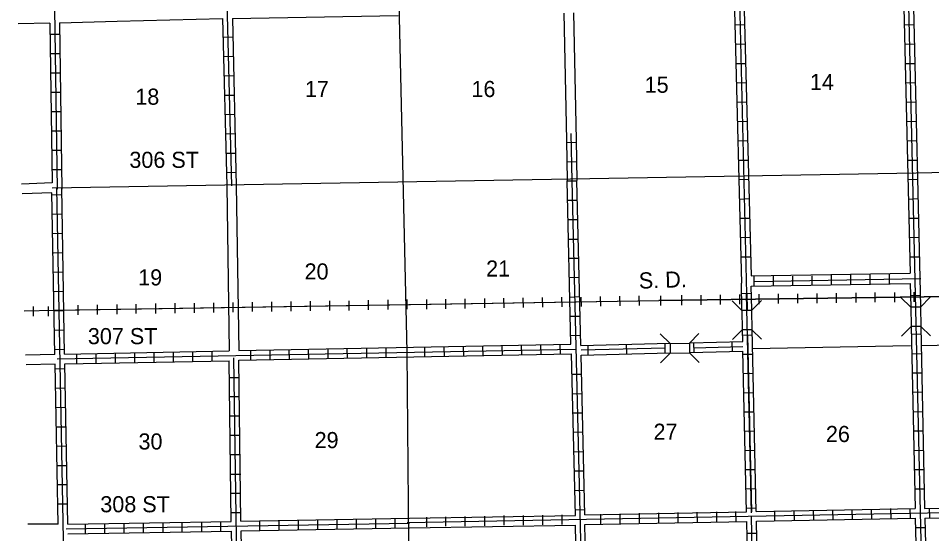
# Model space of a CAD drawing. Extents: x 1886803 to 2225102, y 15438879 to 15895946.
# Drawn here: x 2004463 to 2032781, y 15594308 to 15610302 of the extents above; entities that cross this region are included whole.
import ezdxf

# ---------------------------------------------------------------- set-up
doc = ezdxf.new("R2010")
doc.units = 0
for name, color, linetype in [('L10', 7, 'Continuous'), ('L11', 7, 'Continuous'), ('L13', 7, 'Continuous'), ('L14', 7, 'Continuous'), ('L15', 7, 'Continuous'), ('L18', 7, 'Continuous'), ('L30', 7, 'Continuous'), ('L4', 7, 'Continuous'), ('L53', 7, 'Continuous'), ('L8', 7, 'Continuous'), ('L9', 7, 'Continuous')]:
    doc.layers.add(name, color=color, linetype=linetype)

msp = doc.modelspace()

# ---------------------------------------------------------------- linework, layer by layer
at = {"layer": 'L10'}
for points in [[(2021379, 15610455), (2021455, 15606522)], [(2021680, 15610465), (2021756, 15606528)], [(2005740, 15610164), (2007524, 15610211)], [(2010925, 15605106), (2010999, 15599979)], [(2011221, 15605111), (2011300, 15599990)]]:
    msp.add_lwpolyline(points, dxfattribs=at)
at = {"layer": 'L11'}
msp.add_lwpolyline([(2007524, 15610211), (2010798, 15610296)], dxfattribs=at)
at = {"layer": 'L13'}
for points in [[(2027224, 15600053), (2032124, 15600153)], [(2032456, 15600153), (2037388, 15600254)]]:
    msp.add_lwpolyline(points, dxfattribs=at)
at = {"layer": 'L15'}
for p, q in [((2031622, 15601796), (2031622, 15601495)), ((2032224, 15601806), (2032224, 15601505)), ((2012921, 15601215), (2012921, 15601516)), ((2013523, 15601220), (2013523, 15601521)), ((2014125, 15601231), (2014125, 15601532)), ((2014721, 15601236), (2014721, 15601537)), ((2015323, 15601257), (2015323, 15601553)), ((2015925, 15601262), (2015925, 15601563)), ((2016522, 15601273), (2016522, 15601574)), ((2017124, 15601278), (2017124, 15601579)), ((2017720, 15601289), (2017720, 15601590)), ((2018322, 15601299), (2018322, 15601595)), ((2018924, 15601315), (2018924, 15601611)), ((2019521, 15601320), (2019515, 15601621)), ((2020123, 15601331), (2020112, 15601632)), ((2020724, 15601336), (2020714, 15601637)), ((2021321, 15601347), (2021316, 15601648)), ((2021923, 15601357), (2021912, 15601653)), ((2022525, 15601373), (2022514, 15601674)), ((2023122, 15601378), (2023116, 15601679)), ((2023723, 15601389), (2023713, 15601690)), ((2024373, 15601690), (2024373, 15601389)), ((2025022, 15601706), (2025022, 15601405)), ((2025624, 15601711), (2025624, 15601415)), ((2026221, 15601722), (2026221, 15601421)), ((2026823, 15601732), (2026823, 15601431)), ((2027425, 15601737), (2027425, 15601436)), ((2028021, 15601748), (2028021, 15601447)), ((2028623, 15601753), (2028623, 15601458)), ((2029220, 15601764), (2029220, 15601463)), ((2029822, 15601769), (2029822, 15601473)), ((2030424, 15601780), (2030424, 15601479)), ((2031020, 15601790), (2031020, 15601489)), ((2006321, 15601104), (2006321, 15601405)), ((2006923, 15601114), (2006923, 15601415)), ((2007525, 15601120), (2007525, 15601421)), ((2008121, 15601141), (2008121, 15601436)), ((2008723, 15601146), (2008723, 15601447)), ((2009325, 15601157), (2009325, 15601458)), ((2009922, 15601162), (2009922, 15601463)), ((2010524, 15601172), (2010524, 15601473)), ((2011120, 15601178), (2011120, 15601479)), ((2011722, 15601199), (2011722, 15601495)), ((2012324, 15601204), (2012324, 15601505))]:
    msp.add_line(p, q, dxfattribs=at)
for points in [[(2024320, 15601547), (2043021, 15601806)], [(2043021, 15601806), (2024320, 15601547)], [(2005587, 15601246), (2024320, 15601547)], [(2005724, 15601246), (2024320, 15601547)]]:
    msp.add_lwpolyline(points, dxfattribs=at)
at = {"layer": 'L18'}
for p, q in [((2026897, 15601236), (2026596, 15601537)), ((2027198, 15601236), (2027499, 15601547)), ((2032129, 15601336), (2031828, 15601637)), ((2032430, 15601336), (2032731, 15601648)), ((2027198, 15601236), (2026897, 15601236)), ((2026897, 15601236), (2026907, 15600639)), ((2027198, 15601236), (2027208, 15600639)), ((2032430, 15601336), (2032129, 15601336)), ((2032129, 15601336), (2032140, 15600740)), ((2032430, 15601336), (2032440, 15600740)), ((2032140, 15600740), (2031839, 15600439)), ((2032440, 15600740), (2032140, 15600740)), ((2032440, 15600740), (2032741, 15600449)), ((2024674, 15600212), (2024362, 15600512)), ((2025270, 15600222), (2025566, 15600523)), ((2026907, 15600639), (2026606, 15600338)), ((2027208, 15600639), (2026907, 15600639)), ((2027208, 15600639), (2027504, 15600349)), ((2024674, 15600212), (2025270, 15600222)), ((2024674, 15600212), (2024674, 15599916)), ((2025270, 15600222), (2025270, 15599921)), ((2024674, 15599916), (2024373, 15599615)), ((2024674, 15599916), (2025270, 15599921)), ((2025270, 15599921), (2025571, 15599620))]:
    msp.add_line(p, q, dxfattribs=at)
at = {"layer": 'L4'}
for points in [[(2016147, 15615756), (2016506, 15599948)], [(2032303, 15605507), (2058803, 15606072)], [(2005513, 15605038), (2032303, 15605507)], [(2016506, 15599948), (2016606, 15589345)]]:
    msp.add_lwpolyline(points, dxfattribs=at)
at = {"layer": 'L53'}
for p, q in [((2004938, 15601062), (2004938, 15601363)), ((2005397, 15601056), (2005397, 15601357))]:
    msp.add_line(p, q, dxfattribs=at)
for points in [[(2005439, 15610149), (2004463, 15610127)], [(2005513, 15605191), (2004563, 15605154)], [(2005508, 15604890), (2004584, 15604853)], [(2005587, 15601231), (2004647, 15601215)], [(2005598, 15599874), (2004690, 15599847)], [(2005608, 15599573), (2004705, 15599546)], [(2005698, 15594604), (2004758, 15594604)]]:
    msp.add_lwpolyline(points, dxfattribs=at)
at = {"layer": 'L8'}
for p, q in [((2026691, 15610096), (2026992, 15610106)), ((2031928, 15610096), (2032229, 15610106)), ((2005746, 15609795), (2005450, 15609795)), ((2010804, 15609716), (2011105, 15609721)), ((2026707, 15609499), (2027008, 15609504)), ((2031939, 15609499), (2032240, 15609504)), ((2005756, 15609198), (2005455, 15609198)), ((2010825, 15609114), (2011120, 15609124)), ((2026722, 15608897), (2027023, 15608902)), ((2031955, 15608897), (2032256, 15608902)), ((2005767, 15608596), (2005466, 15608596)), ((2010841, 15608512), (2011142, 15608522)), ((2026733, 15608295), (2027029, 15608306)), ((2031965, 15608295), (2032266, 15608306)), ((2005772, 15607994), (2005471, 15607994)), ((2010856, 15607915), (2011157, 15607920)), ((2026749, 15607699), (2027050, 15607704)), ((2031981, 15607699), (2032282, 15607704)), ((2005782, 15607398), (2005482, 15607398)), ((2010867, 15607313), (2011163, 15607324)), ((2026765, 15607097), (2027066, 15607107)), ((2031997, 15607097), (2032298, 15607107)), ((2005788, 15606796), (2005492, 15606796)), ((2010883, 15606711), (2011184, 15606722)), ((2021457, 15606447), (2021756, 15606453)), ((2026770, 15606495), (2027071, 15606505)), ((2032008, 15606495), (2032303, 15606505)), ((2005798, 15606199), (2005497, 15606199)), ((2010899, 15606115), (2011200, 15606120)), ((2021469, 15605850), (2021767, 15605856)), ((2026791, 15605898), (2027087, 15605903)), ((2032023, 15605898), (2032324, 15605903)), ((2005809, 15605597), (2005508, 15605597)), ((2010915, 15605513), (2011215, 15605523)), ((2021480, 15605254), (2021779, 15605260)), ((2026807, 15605296), (2027108, 15605307)), ((2032039, 15605296), (2032340, 15605307)), ((2005809, 15604821), (2005513, 15604816)), ((2021495, 15604657), (2021796, 15604657)), ((2026823, 15604694), (2027124, 15604705)), ((2032050, 15604694), (2032345, 15604705)), ((2005825, 15604219), (2005524, 15604214)), ((2026833, 15604098), (2027129, 15604103)), ((2032066, 15604098), (2032367, 15604103)), ((2021506, 15604055), (2021807, 15604055)), ((2005830, 15603622), (2005529, 15603612)), ((2026849, 15603496), (2027150, 15603506)), ((2032081, 15603496), (2032382, 15603506)), ((2021522, 15603453), (2021823, 15603453)), ((2005846, 15603021), (2005550, 15603015)), ((2021538, 15602857), (2021839, 15602862)), ((2026865, 15602899), (2027166, 15602904)), ((2032087, 15602899), (2032388, 15602904)), ((2005856, 15602424), (2005555, 15602413)), ((2021553, 15602255), (2021854, 15602265)), ((2027272, 15601991), (2027272, 15602287)), ((2027873, 15601996), (2027873, 15602297)), ((2028470, 15602007), (2028470, 15602302)), ((2029072, 15602012), (2029072, 15602313)), ((2029674, 15602028), (2029674, 15602329)), ((2030270, 15602038), (2030270, 15602339)), ((2030872, 15602049), (2030872, 15602345)), ((2031474, 15602054), (2031474, 15602355)), ((2005867, 15601822), (2005566, 15601811)), ((2021564, 15601653), (2021865, 15601664)), ((2027193, 15601764), (2026895, 15601755)), ((2032124, 15601695), (2032425, 15601706)), ((2005883, 15601220), (2005582, 15601215)), ((2021580, 15601056), (2021881, 15601062)), ((2005888, 15600623), (2005587, 15600613)), ((2021596, 15600454), (2021897, 15600465)), ((2027217, 15600470), (2026918, 15600463)), ((2032145, 15600497), (2032446, 15600507)), ((2017071, 15599794), (2017066, 15600095)), ((2017673, 15599816), (2017662, 15600111)), ((2018275, 15599821), (2018264, 15600122)), ((2018871, 15599831), (2018866, 15600132)), ((2019473, 15599847), (2019463, 15600148)), ((2020075, 15599852), (2020064, 15600153)), ((2020672, 15599874), (2020666, 15600169)), ((2021274, 15599879), (2021263, 15600180)), ((2005899, 15600021), (2005598, 15600011)), ((2006274, 15599588), (2006274, 15599889)), ((2006875, 15599604), (2006875, 15599905)), ((2007472, 15599615), (2007472, 15599916)), ((2008074, 15599631), (2008074, 15599932)), ((2008671, 15599636), (2008671, 15599937)), ((2009272, 15599647), (2009272, 15599948)), ((2009874, 15599662), (2009874, 15599963)), ((2010471, 15599673), (2010471, 15599974)), ((2011675, 15599694), (2011675, 15599995)), ((2012271, 15599705), (2012271, 15600006)), ((2012873, 15599720), (2012863, 15600021)), ((2013475, 15599731), (2013465, 15600032)), ((2014072, 15599736), (2014067, 15600037)), ((2014674, 15599757), (2014663, 15600053)), ((2015270, 15599763), (2015265, 15600064)), ((2015872, 15599773), (2015867, 15600074)), ((2027230, 15599873), (2026932, 15599867)), ((2032166, 15599895), (2032462, 15599905)), ((2005914, 15599420), (2005614, 15599414)), ((2021622, 15599256), (2021923, 15599261)), ((2027243, 15599277), (2026945, 15599270)), ((2032171, 15599298), (2032472, 15599303)), ((2011004, 15599161), (2011305, 15599161)), ((2005925, 15598823), (2005624, 15598812)), ((2027257, 15598680), (2026959, 15598674)), ((2032187, 15598696), (2032488, 15598707)), ((2011015, 15598564), (2011316, 15598564)), ((2021638, 15598654), (2021939, 15598664)), ((2005941, 15598221), (2005640, 15598216)), ((2011025, 15597962), (2011321, 15597962)), ((2021654, 15598057), (2021955, 15598063)), ((2027270, 15598084), (2026972, 15598077)), ((2032208, 15598094), (2032504, 15598105)), ((2005946, 15597619), (2005651, 15597614)), ((2011031, 15597366), (2011332, 15597366)), ((2021675, 15597455), (2021971, 15597466)), ((2027283, 15597487), (2026985, 15597481)), ((2032213, 15597498), (2032514, 15597503)), ((2005957, 15597022), (2005656, 15597012)), ((2011041, 15596764), (2011342, 15596764)), ((2021680, 15596853), (2021981, 15596864)), ((2027297, 15596891), (2026999, 15596884)), ((2032229, 15596896), (2032530, 15596906)), ((2005973, 15596420), (2005672, 15596420)), ((2011057, 15596162), (2011358, 15596162)), ((2021696, 15596257), (2021997, 15596262)), ((2027310, 15596294), (2027012, 15596288)), ((2032245, 15596299), (2032546, 15596304)), ((2005983, 15595824), (2005682, 15595824)), ((2011062, 15595565), (2011363, 15595565)), ((2021712, 15595655), (2022013, 15595665)), ((2027324, 15595698), (2027025, 15595691)), ((2032256, 15595697), (2032557, 15595702)), ((2005988, 15595222), (2005687, 15595222)), ((2021733, 15595053), (2022029, 15595063)), ((2027337, 15595102), (2027039, 15595095)), ((2027921, 15594720), (2027916, 15595021)), ((2028523, 15594731), (2028512, 15595032)), ((2029125, 15594736), (2029114, 15595037)), ((2029721, 15594757), (2029716, 15595053)), ((2030323, 15594762), (2030313, 15595063)), ((2030920, 15594773), (2030915, 15595074)), ((2031522, 15594789), (2031517, 15595090)), ((2032124, 15594794), (2032113, 15595095)), ((2032720, 15594805), (2032715, 15595106)), ((2011073, 15594963), (2011374, 15594963)), ((2012546, 15594419), (2012546, 15594720)), ((2013148, 15594430), (2013148, 15594731)), ((2013750, 15594440), (2013750, 15594736)), ((2014346, 15594446), (2014346, 15594747)), ((2014948, 15594462), (2014948, 15594762)), ((2015550, 15594472), (2015550, 15594773)), ((2016147, 15594477), (2016147, 15594778)), ((2017124, 15594520), (2017124, 15594821)), ((2017720, 15594541), (2017720, 15594836)), ((2018322, 15594546), (2018322, 15594847)), ((2018924, 15594557), (2018924, 15594858)), ((2019521, 15594572), (2019521, 15594873)), ((2020123, 15594578), (2020123, 15594879)), ((2020724, 15594588), (2020724, 15594889)), ((2021321, 15594599), (2021321, 15594894)), ((2022525, 15594620), (2022525, 15594921)), ((2023122, 15594630), (2023122, 15594931)), ((2023723, 15594646), (2023723, 15594947)), ((2024320, 15594657), (2024320, 15594953)), ((2024922, 15594662), (2024922, 15594963)), ((2025524, 15594678), (2025513, 15594979)), ((2026120, 15594689), (2026115, 15594990)), ((2026722, 15594699), (2026712, 15594995)), ((2006548, 15594314), (2006548, 15594615)), ((2007150, 15594319), (2007150, 15594620)), ((2007747, 15594340), (2007747, 15594636)), ((2008349, 15594345), (2008349, 15594646)), ((2008950, 15594356), (2008950, 15594657)), ((2009547, 15594361), (2009547, 15594662)), ((2010149, 15594382), (2010149, 15594678)), ((2010746, 15594388), (2010746, 15594689)), ((2011949, 15594403), (2011949, 15594704)), ((2032287, 15594498), (2032588, 15594504)), ((2027356, 15594319), (2027055, 15594319))]:
    msp.add_line(p, q, dxfattribs=at)
for points in [[(2026696, 15616099), (2027039, 15601753)], [(2031939, 15616099), (2032546, 15589604)], [(2010804, 15615714), (2011073, 15605106)], [(2005513, 15615503), (2005666, 15604995)], [(2031912, 15610640), (2032108, 15602397)], [(2032213, 15610645), (2032430, 15601357)], [(2010798, 15610296), (2010925, 15605106)], [(2011099, 15610296), (2016242, 15610386)], [(2011099, 15610296), (2011221, 15605106)], [(2026664, 15610545), (2026881, 15602081)], [(2026965, 15610555), (2027182, 15602313)], [(2005439, 15610149), (2005513, 15605191)], [(2005740, 15610164), (2005814, 15604995)], [(2021629, 15605257), (2021601, 15606731)], [(2021455, 15606522), (2021480, 15605254)], [(2021756, 15606528), (2021780, 15605265)], [(2021596, 15600190), (2021480, 15605254)], [(2022013, 15589387), (2021633, 15605254)], [(2021907, 15600153), (2021780, 15605254)], [(2005957, 15589224), (2005656, 15605038)], [(2005899, 15599879), (2005809, 15605038)], [(2005598, 15599874), (2005508, 15604890)], [(2027182, 15602313), (2032108, 15602397)], [(2026897, 15601262), (2026881, 15602081)], [(2027272, 15602139), (2032446, 15602223)], [(2027187, 15601991), (2032113, 15602070)], [(2027208, 15601262), (2027187, 15601991)], [(2032113, 15602070), (2032129, 15601336)], [(2027044, 15601760), (2027058, 15601258)], [(2032140, 15600740), (2032266, 15595090)], [(2032440, 15600729), (2032562, 15595095)], [(2026923, 15600270), (2026912, 15600629)], [(2027068, 15600466), (2027190, 15594991)], [(2027340, 15594995), (2027213, 15600655)], [(2011300, 15599990), (2021596, 15600190)], [(2005672, 15599731), (2021738, 15600037)], [(2005899, 15599879), (2010999, 15599979)], [(2011300, 15599689), (2021617, 15599889)], [(2021733, 15594879), (2021617, 15599889)], [(2022023, 15594894), (2021912, 15599852)], [(2027039, 15594990), (2026928, 15599974)], [(2005698, 15594604), (2005608, 15599573)], [(2005904, 15599578), (2010999, 15599678)], [(2005999, 15594604), (2005904, 15599578)], [(2011062, 15594689), (2010999, 15599678)], [(2011305, 15589282), (2011147, 15599763)], [(2011363, 15594699), (2011300, 15599689)], [(2016522, 15594662), (2037657, 15595048)], [(2027340, 15594995), (2032266, 15595090)], [(2032562, 15595095), (2037520, 15595195)], [(2011363, 15594699), (2016596, 15594789)], [(2016596, 15594789), (2021733, 15594879)], [(2022023, 15594894), (2027039, 15594990)], [(2027298, 15589519), (2027198, 15594847)], [(2027345, 15594699), (2032272, 15594789)], [(2032272, 15594789), (2032398, 15589604)], [(2032572, 15594794), (2037541, 15594894)], [(2032572, 15594794), (2032699, 15589604)], [(2005946, 15594456), (2016596, 15594636)], [(2005999, 15594604), (2011062, 15594689)], [(2011374, 15594398), (2016596, 15594488)], [(2016596, 15594488), (2021733, 15594578)], [(2021796, 15591272), (2021733, 15594578)], [(2022029, 15594599), (2027050, 15594689)], [(2022139, 15589361), (2022029, 15594599)], [(2027150, 15589519), (2027050, 15594689)], [(2027446, 15589519), (2027345, 15594699)], [(2006004, 15594303), (2011073, 15594388)], [(2011184, 15589313), (2011073, 15594388)], [(2011479, 15589313), (2011374, 15594398)]]:
    msp.add_lwpolyline(points, dxfattribs=at)
at = {"layer": 'L9'}
for p, q in [((2022135, 15599860), (2022127, 15600158)), ((2023328, 15599890), (2023320, 15600188)), ((2024521, 15599919), (2024513, 15600218)), ((2025396, 15600229), (2025404, 15599931)), ((2026589, 15600260), (2026597, 15599962))]:
    msp.add_line(p, q, dxfattribs=at)
for points in [[(2027198, 15594953), (2027039, 15601737)], [(2021907, 15600153), (2024658, 15600222)], [(2025297, 15600227), (2026923, 15600270)], [(2025400, 15600080), (2026927, 15600120)], [(2024517, 15600068), (2021911, 15600003)], [(2021912, 15599852), (2024658, 15599921)], [(2025270, 15599932), (2026928, 15599974)]]:
    msp.add_lwpolyline(points, dxfattribs=at)

# ---------------------------------------------------------------- texts
at = {"layer": 'L14'}
for s, p in [('17', (2013349, 15607857)), ('16', (2018512, 15607857)), ('15', (2023882, 15607989)), ('14', (2029003, 15608074)), ('18', (2008090, 15607619)), ('20', (2013338, 15602197)), ('21', (2018966, 15602287)), ('19', (2008180, 15602012)), ('27', (2024156, 15597223)), ('26', (2029500, 15597154)), ('30', (2008190, 15596922)), ('29', (2013649, 15596964))]:
    msp.add_text(s, height=500, rotation=360, dxfattribs=at).set_placement(p)
at = {"layer": 'L15'}
msp.add_text('S. D.', height=500, rotation=1.8986, dxfattribs=at).set_placement((2023708, 15601912))
at = {"layer": 'L30'}
for s, p in [('306 ST', (2007907, 15605660)), ('307 ST', (2006620, 15600190)), ('308 ST', (2007006, 15594974))]:
    msp.add_text(s, height=500, rotation=360, dxfattribs=at).set_placement(p)

doc.saveas('drawing.dxf')
